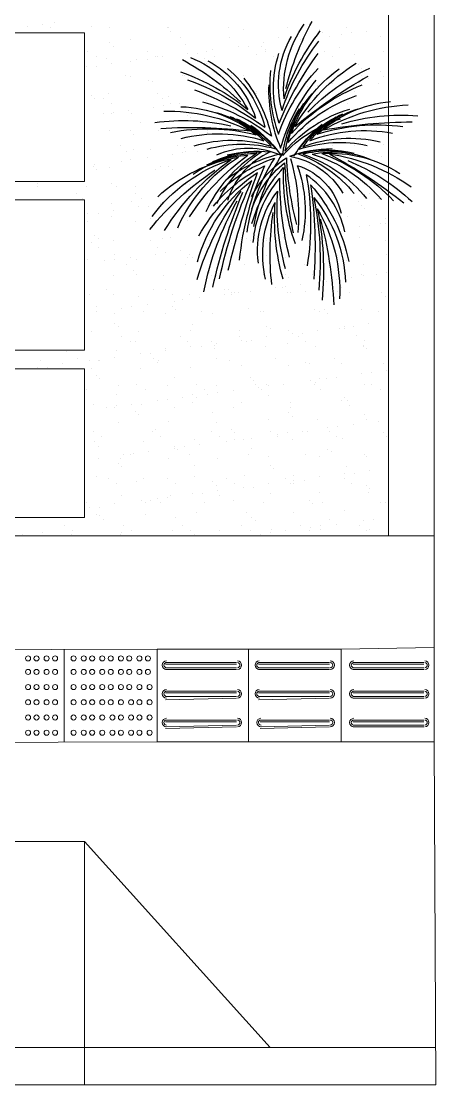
# Model space of a CAD drawing. Header units: millimetres. Extents: x 21 to 236, y 15 to 64.
# Drawn here: x 47.491 to 48.604, y 25.488 to 28.343 of the extents above; entities that cross this region are included whole.
import ezdxf

# ---------------------------------------------------------------- set-up
doc = ezdxf.new("R2010")
doc.units = ezdxf.units.MM
for name, color, linetype in [('AI-Paisagismo', 95, 'Continuous'), ('PDF_Calçada', 210, 'Continuous'), ('PDF_Cota', 90, 'Continuous'), ('PDF_Sinalização', 1, 'Continuous'), ('PDF_Terreno', 7, 'Continuous')]:
    doc.layers.add(name, color=color, linetype=linetype)
doc.layers.add('PDF_Grama', color=7, linetype='Continuous', true_color=0x397200)

# ---------------------------------------------------------------- blocks, each defined once
blk = doc.blocks.new('Z231')
for points in [[(0.0319, 0.3246, -0.114063), (0.0011, 0.0834, 0.104874), (-0.1484, 0.332, 0.104874)], [(0.0382, 0.2699, -0.114063), (-0.0068, 0.0309, 0.104874), (-0.1414, 0.2879, 0.104874)], [(0.1325, 0.2951, 0.114063), (0.0282, 0.0754, -0.104874), (0.2883, 0.204, -0.104874)], [(-0.0936, 0.1996, -0.115904), (-0.023, 0.0187, 0.147182), (-0.2691, 0.1784, 0.102986)], [(-0.241, 0.1592, -0.115904), (-0.0909, 0.0361, 0.147182), (-0.3837, 0.0548, 0.102986)], [(0.1859, 0.1509, 0.115904), (0.0285, 0.0373, -0.147182), (0.3219, 0.0379, -0.102986)], [(0.1065, 0.118, 0.086018), (-0.0082, 0.003, -0.216186), (0.236, 0.0036)], [(-0.2851, 0.0102, -0.115904), (-0.0911, 0.0072, 0.147182), (-0.3319, -0.1603, 0.102986)], [(0.2038, -0.0918, 0.115229), (-0.0139, 0.0109, -0.097107), (0.0964, -0.2654)], [(0.1951, 0.0051, 0.086018), (0.033, 0.0162, -0.216186), (0.1938, -0.1676)], [(0.272, -0.0331, 0.115904), (0.083, 0.011, -0.147182), (0.2761, -0.2099, -0.102986)], [(0.1032, -0.1526, 0.124287), (-0.0286, -0.0058, -0.056159), (-0.0671, -0.2584)], [(0.102, -0.1986, 0.13599), (-0.0219, -0.0245, -0.041532), (-0.0539, -0.2896, -0.104874)], [(0.2227, -0.1337, 0.114656), (0.0167, -0.0068, -0.101429), (0.1218, -0.2877, -0.102785)], [(0.2474, -0.1887, 0.112887), (0.0542, -0.0368, -0.082371), (0.1498, -0.3936, -0.083381)], [(-0.2501, -0.2866, -0.189702), (-0.1034, -0.0699, 0.088334), (-0.1068, -0.4143, 0.096761)], [(0.1023, -0.2549, 0.114063), (-0.0176, -0.0433, -0.104874), (-0.0618, -0.3299, -0.104874)]]:
    blk.add_lwpolyline(points, format="xyb")
for centre, radius, start, end in [((-1.053, 0.0028), 1.0569, 13.8585, 28.6495), ((-0.4463, 0.2538), 0.4282, 355.1143, 35.0801), ((-0.8166, -0.0437), 0.8387, 18.1345, 38.1349), ((-0.3645, 0.2714), 0.3656, 344.457, 29.861), ((-0.8108, -0.0831), 0.8387, 17.8126, 38.1349), ((-1.0651, -0.2981), 1.145, 21.7045, 36.8339), ((-0.401, 0.2584), 0.4213, 341.5839, 18.1013), ((0.4967, -0.0227), 0.4282, 112.2361, 152.202), ((0.8719, -0.5616), 1.0569, 118.6667, 133.4577), ((-0.6774, -0.3866), 0.7932, 44.2502, 65.2117), ((-0.664, -0.242), 0.7003, 30.4036, 57.9559), ((-0.5034, -0.0632), 0.48, 18.1336, 55.1017), ((0.4612, 0.0056), 0.4213, 129.215, 165.7324), ((0.4375, 0.0362), 0.3656, 117.4553, 162.8593), ((-1.277, -1.3631), 1.9126, 50.4825, 60.5915), ((0.6216, -0.5031), 0.8387, 109.1813, 129.5036), ((0.6478, -0.4731), 0.8387, 109.1813, 129.1817), ((-0.5774, -0.3996), 0.719, 42.5017, 68.6551), ((-0.3972, -0.0121), 0.3674, 9.9826, 44.6231), ((0.7196, -0.8214), 1.145, 110.4823, 125.6117), ((-0.4696, -0.2706), 0.48, 47.4609, 84.429), ((-0.4738, -0.3094), 0.5679, 39.4735, 71.4963), ((-0.522, -0.5051), 0.7003, 59.7309, 87.2832), ((-0.4021, -0.174), 0.3674, 39.3099, 73.9504), ((-0.4056, -0.0375), 0.3927, 5.9181, 33.4168), ((0.3262, -0.1916), 0.3674, 102.5228, 137.1634), ((0.3876, -0.2922), 0.48, 92.0443, 129.0124), ((0.4255, -0.5295), 0.7003, 89.1901, 116.7424), ((-0.4629, -0.6377), 0.7932, 73.5775, 94.539), ((-0.5074, -1.7827), 1.9126, 79.8098, 89.9188), ((-0.3707, -0.3145), 0.4768, 41.758, 73.2265), ((-0.3969, -0.2003), 0.3927, 35.2454, 62.7441), ((-0.4616, -0.2495), 0.4757, 31.5834, 51.2489), ((0.3194, -0.2175), 0.3927, 113.7292, 141.2279), ((0.3583, -0.6582), 0.7932, 81.9342, 102.8958), ((-0.3693, -0.6001), 0.719, 71.829, 97.9824), ((-0.3232, -0.4707), 0.5679, 68.8008, 100.8236), ((0.2292, -0.4829), 0.5679, 75.6497, 107.6725), ((0.2672, -0.6149), 0.719, 78.4909, 104.6443), ((0.3323, -1.8038), 1.9126, 86.5544, 96.6634), ((-0.2308, -0.4247), 0.4768, 71.0853, 102.5538), ((0.1398, -0.4313), 0.4768, 73.9195, 105.388), ((-0.0919, -0.6848), 0.7003, 98.1979, 125.7501), ((0.7143, -1.676), 1.9126, 118.2768, 128.3858), ((-0.1967, -0.4685), 0.48, 85.9278, 122.8959), ((0.0868, -0.6641), 0.719, 110.296, 136.4493), ((0.0424, -0.5341), 0.5679, 107.2678, 139.2906), ((-0.204, -0.3509), 0.3674, 77.7769, 112.4174), ((0.0861, -0.4406), 0.4768, 109.5522, 141.0207), ((-0.1836, -0.3682), 0.3927, 73.7124, 101.2111), ((0.0121, -0.2906), 0.2956, 100.3982, 149.1935), ((-0.2036, -0.447), 0.4757, 70.0504, 89.7159), ((0.0818, -0.3757), 0.3927, 64.7629, 92.2616), ((-0.1974, -0.3805), 0.4768, 24.9532, 56.4217), ((0.1058, -0.3638), 0.3674, 53.5566, 88.1971), ((-0.3856, -0.6941), 0.8599, 32.704, 54.2022), ((0.0369, -0.7518), 0.7932, 112.0445, 133.006), ((0.0038, -0.2686), 0.245, 107.4781, 167.3492), ((0.4113, -0.2069), 0.5109, 160.3283, 192.5968), ((0.6951, -0.2221), 0.7696, 163.9103, 184.944), ((0.0541, -0.591), 0.5959, 47.2739, 80.4226), ((-0.1634, -0.5067), 0.5946, 23.3932, 57.8318), ((-0.0063, -0.5852), 0.6028, 36.2593, 71.8999), ((-0.3733, -0.7839), 0.9501, 31.9465, 54.3066), ((-3.0742, -1.2065), 3.3563, 13.3501, 19.948), ((-0.3286, -0.664), 0.7285, 29.8492, 55.8091), ((-0.331, -0.931), 1.0483, 38.622, 56.8665), ((0.3521, -0.5243), 0.6294, 138.637, 168.4711), ((1.4618, -0.339), 1.5987, 171.7072, 184.5082), ((-1.1489, -0.0938), 1.145, 345.4121, 0.5415), ((-0.3235, -0.3575), 0.4213, 4.1447, 40.6621), ((-1.529, -0.8312), 1.7913, 11.8162, 24.3631), ((-0.2452, -0.5459), 0.5717, 14.7932, 52.5129), ((0.279, -0.4922), 0.531, 140.7541, 178.3521), ((1.0236, -0.3937), 1.18, 168.3885, 185.5148), ((-0.8321, -0.1965), 0.8387, 344.1111, 4.4334), ((-0.2848, -0.3557), 0.3656, 352.385, 37.789), ((-1.7647, -0.9368), 2.0622, 12.3671, 22.8407), ((-0.7405, -0.7819), 1.0963, 16.6968, 36.3639), ((0.3823, -0.5098), 0.6127, 149.4873, 182.8464), ((1.0168, -0.4325), 1.1857, 168.624, 185.4388), ((-0.8226, -0.2352), 0.8387, 344.1111, 4.1115), ((-0.3671, -0.3703), 0.4282, 347.1659, 27.1317), ((-0.8404, -0.7289), 1.1443, 10.8838, 29.2732), ((1.3411, -0.6378), 1.5506, 164.999, 177.2078), ((-1.0237, -0.3677), 1.0569, 353.5965, 8.3875)]:
    blk.add_arc(centre, radius, start, end)

msp = doc.modelspace()

# ---------------------------------------------------------------- linework, layer by layer
at = {"layer": 'PDF_Calçada', "lineweight": 0}
for points in [[(48.5993, 26.6624), (48.5993, 26.9615)], [(48.6039, 25.4885), (48.5993, 26.4085)], [(43.7089, 25.4885), (43.7089, 26.1411), (47.6611, 26.1411), (47.6611, 25.4885)], [(47.6611, 26.1411), (48.1597, 25.5882)]]:
    msp.add_lwpolyline(points, dxfattribs=at)
at = {"layer": 'PDF_Cota', "lineweight": 0}
for points in [[(43.7089, 27.9133), (47.6611, 27.9133), (47.6611, 28.3121), (43.7089, 28.3121)], [(43.7089, 27.4601), (47.6611, 27.4601), (47.6611, 27.8634), (43.7089, 27.8634)], [(43.7089, 27.0113), (47.6611, 27.0113), (47.6611, 27.4102), (43.7089, 27.4102)]]:
    msp.add_lwpolyline(points, close=True, dxfattribs=at)
for points in [[(38.7187, 26.9615), (48.477, 26.9615)], [(48.6039, 25.5882), (38.6009, 25.5882)], [(48.6039, 25.4885), (38.6009, 25.4885)]]:
    msp.add_lwpolyline(points, dxfattribs=at)
at = {"layer": 'PDF_Grama', "lineweight": 20}
for points in [[(47.507, 28.3303), (47.507, 28.3303)], [(47.5478, 28.3348), (47.5478, 28.3348)], [(47.5705, 28.3257), (47.5705, 28.3257)], [(47.5795, 28.3393), (47.5795, 28.3393)], [(47.6793, 28.3303), (47.6793, 28.3303)], [(47.7291, 28.3257), (47.7291, 28.3257)], [(47.8832, 28.3257), (47.8832, 28.3257)], [(47.8877, 28.3257), (47.8877, 28.3257)], [(48.0464, 28.3257), (48.0464, 28.3257)], [(48.0872, 28.3212), (48.0872, 28.3212)], [(48.205, 28.3257), (48.205, 28.3257)], [(48.2911, 28.3212), (48.2911, 28.3212)], [(48.3637, 28.3257), (48.3637, 28.3257)], [(47.7835, 28.294), (47.7835, 28.294)], [(47.8923, 28.3167), (47.8923, 28.3167)], [(47.9195, 28.2985), (47.9195, 28.2985)], [(48.0509, 28.2985), (48.0509, 28.2985)], [(48.1824, 28.2985), (48.1824, 28.2985)], [(48.2141, 28.294), (48.2141, 28.294)], [(48.2413, 28.294), (48.2413, 28.294)], [(48.2821, 28.2985), (48.2821, 28.2985)], [(48.3002, 28.3121), (48.3002, 28.3121)], [(48.3183, 28.3031), (48.3183, 28.3031)], [(48.3501, 28.3076), (48.3501, 28.3076)], [(48.3772, 28.3121), (48.3772, 28.3121)], [(48.418, 28.3167), (48.418, 28.3167)], [(48.4543, 28.3031), (48.4543, 28.3031)], [(47.6702, 28.2623), (47.6702, 28.2623)], [(47.7291, 28.285), (47.7291, 28.285)], [(47.7382, 28.2759), (47.7382, 28.2759)], [(47.8288, 28.2623), (47.8288, 28.2623)], [(47.9331, 28.2804), (47.9331, 28.2804)], [(47.9875, 28.2623), (47.9875, 28.2623)], [(48.0056, 28.2668), (48.0056, 28.2668)], [(48.0736, 28.2759), (48.0736, 28.2759)], [(48.1008, 28.2759), (48.1008, 28.2759)], [(48.137, 28.2759), (48.137, 28.2759)], [(48.1416, 28.285), (48.1416, 28.285)], [(48.1461, 28.2668), (48.1461, 28.2668)], [(48.1461, 28.2623), (48.1461, 28.2623)], [(48.3047, 28.2623), (48.3047, 28.2623)], [(48.3455, 28.2714), (48.3455, 28.2714)], [(48.4634, 28.2623), (48.4634, 28.2623)], [(47.6929, 28.2487), (47.6929, 28.2487)], [(47.72, 28.2442), (47.72, 28.2442)], [(47.7835, 28.2351), (47.7835, 28.2351)], [(47.8016, 28.2396), (47.8016, 28.2396)], [(47.8288, 28.2396), (47.8288, 28.2396)], [(47.8515, 28.2487), (47.8515, 28.2487)], [(47.856, 28.2487), (47.856, 28.2487)], [(47.8696, 28.2487), (47.8696, 28.2487)], [(47.9376, 28.2578), (47.9376, 28.2578)], [(47.9648, 28.2578), (47.9648, 28.2578)], [(47.9829, 28.2442), (47.9829, 28.2442)], [(48.0101, 28.2487), (48.0101, 28.2487)], [(48.1234, 28.2532), (48.1234, 28.2532)], [(48.1688, 28.2487), (48.1688, 28.2487)], [(48.2549, 28.2532), (48.2549, 28.2532)], [(48.3274, 28.2487), (48.3274, 28.2487)], [(48.3863, 28.2532), (48.3863, 28.2532)], [(47.6657, 28.2215), (47.6657, 28.2215)], [(47.6929, 28.2215), (47.6929, 28.2215)], [(47.7336, 28.2306), (47.7336, 28.2306)], [(47.9875, 28.2306), (47.9875, 28.2306)], [(47.9965, 28.2215), (47.9965, 28.2215)], [(48.1914, 28.226), (48.1914, 28.226)], [(48.3954, 28.226), (48.3954, 28.226)], [(48.4044, 28.217), (48.4044, 28.217)], [(48.4543, 28.2079), (48.4543, 28.2079)], [(47.7699, 28.1988), (47.7699, 28.1988)], [(47.7835, 28.1943), (47.7835, 28.1943)], [(47.8334, 28.1852), (47.8334, 28.1852)], [(47.8424, 28.1807), (47.8424, 28.1807)], [(47.924, 28.1988), (47.924, 28.1988)], [(47.9285, 28.1988), (47.9285, 28.1988)], [(48.0373, 28.1807), (48.0373, 28.1807)], [(48.0554, 28.1988), (48.0554, 28.1988)], [(48.0872, 28.1988), (48.0872, 28.1988)], [(48.1869, 28.1988), (48.1869, 28.1988)], [(48.2413, 28.1807), (48.2413, 28.1807)], [(48.2458, 28.1988), (48.2458, 28.1988)], [(48.3229, 28.2034), (48.3229, 28.2034)], [(48.3274, 28.1762), (48.3274, 28.1762)], [(48.3954, 28.1852), (48.3954, 28.1852)], [(48.4044, 28.1988), (48.4044, 28.1988)], [(48.4226, 28.1898), (48.4226, 28.1898)], [(48.4498, 28.1762), (48.4498, 28.1762)], [(48.4634, 28.1943), (48.4634, 28.1943)], [(47.7246, 28.149), (47.7246, 28.149)], [(47.856, 28.149), (47.856, 28.149)], [(47.9875, 28.149), (47.9875, 28.149)], [(48.1234, 28.1535), (48.1234, 28.1535)], [(48.1234, 28.149), (48.1234, 28.149)], [(48.1506, 28.1535), (48.1506, 28.1535)], [(48.1914, 28.158), (48.1914, 28.158)], [(48.2503, 28.1716), (48.2503, 28.1716)], [(48.2594, 28.1671), (48.2594, 28.1671)], [(48.2594, 28.1535), (48.2594, 28.1535)], [(48.2866, 28.1716), (48.2866, 28.1716)], [(48.3863, 28.1535), (48.3863, 28.1535)], [(47.6793, 28.1444), (47.6793, 28.1444)], [(47.6883, 28.1354), (47.6883, 28.1354)], [(47.711, 28.1354), (47.711, 28.1354)], [(47.7336, 28.1218), (47.7336, 28.1218)], [(47.8696, 28.1354), (47.8696, 28.1354)], [(47.8877, 28.1399), (47.8877, 28.1399)], [(47.8923, 28.1218), (47.8923, 28.1218)], [(47.9149, 28.1218), (47.9149, 28.1218)], [(47.9875, 28.1308), (47.9875, 28.1308)], [(48.0101, 28.1354), (48.0101, 28.1354)], [(48.0283, 28.1354), (48.0283, 28.1354)], [(48.0509, 28.1218), (48.0509, 28.1218)], [(48.0554, 28.1399), (48.0554, 28.1399)], [(48.0917, 28.1354), (48.0917, 28.1354)], [(48.1008, 28.1263), (48.1008, 28.1263)], [(48.1869, 28.1354), (48.1869, 28.1354)], [(48.2095, 28.1218), (48.2095, 28.1218)], [(48.2957, 28.1308), (48.2957, 28.1308)], [(48.3455, 28.1354), (48.3455, 28.1354)], [(48.3682, 28.1218), (48.3682, 28.1218)], [(47.711, 28.0946), (47.711, 28.0946)], [(47.7336, 28.0946), (47.7336, 28.0946)], [(47.7382, 28.0991), (47.7382, 28.0991)], [(47.779, 28.1037), (47.779, 28.1037)], [(47.788, 28.0946), (47.788, 28.0946)], [(47.847, 28.1127), (47.847, 28.1127)], [(47.8742, 28.1173), (47.8742, 28.1173)], [(47.924, 28.0991), (47.924, 28.0991)], [(48.06, 28.1037), (48.06, 28.1037)], [(48.1869, 28.1037), (48.1869, 28.1037)], [(48.3274, 28.1082), (48.3274, 28.1082)], [(48.4588, 28.1082), (48.4588, 28.1082)], [(47.8107, 28.0719), (47.8107, 28.0719)], [(47.9376, 28.0901), (47.9376, 28.0901)], [(47.9467, 28.0855), (47.9467, 28.0855)], [(47.9693, 28.0719), (47.9693, 28.0719)], [(48.128, 28.0719), (48.128, 28.0719)], [(48.1416, 28.0855), (48.1416, 28.0855)], [(48.2866, 28.0719), (48.2866, 28.0719)], [(48.3455, 28.0855), (48.3455, 28.0855)], [(48.3546, 28.0765), (48.3546, 28.0765)], [(48.4452, 28.0719), (48.4452, 28.0719)], [(48.4679, 28.0629), (48.4679, 28.0629)], [(47.7291, 28.0493), (47.7291, 28.0493)], [(47.7835, 28.0493), (47.7835, 28.0493)], [(47.7926, 28.0402), (47.7926, 28.0402)], [(47.8606, 28.0493), (47.8606, 28.0493)], [(47.992, 28.0493), (47.992, 28.0493)], [(47.992, 28.0447), (47.992, 28.0447)], [(48.128, 28.0538), (48.128, 28.0538)], [(48.196, 28.0402), (48.196, 28.0402)], [(48.2594, 28.0583), (48.2594, 28.0583)], [(48.3047, 28.0402), (48.3047, 28.0402)], [(48.3319, 28.0447), (48.3319, 28.0447)], [(48.3727, 28.0493), (48.3727, 28.0493)], [(48.3908, 28.0583), (48.3908, 28.0583)], [(48.3999, 28.0357), (48.3999, 28.0357)], [(48.4452, 28.0583), (48.4452, 28.0583)], [(47.7563, 28.0085), (47.7563, 28.0085)], [(47.9104, 28.0085), (47.9104, 28.0085)], [(48.06, 28.0085), (48.06, 28.0085)], [(48.069, 28.0085), (48.069, 28.0085)], [(48.1008, 28.013), (48.1008, 28.013)], [(48.1688, 28.0221), (48.1688, 28.0221)], [(48.196, 28.0266), (48.196, 28.0266)], [(48.205, 28.0311), (48.205, 28.0311)], [(48.2277, 28.0085), (48.2277, 28.0085)], [(48.2367, 28.0311), (48.2367, 28.0311)], [(48.3274, 28.0085), (48.3274, 28.0085)], [(48.3863, 28.0085), (48.3863, 28.0085)], [(48.4634, 28.013), (48.4634, 28.013)], [(47.6611, 27.9994), (47.6611, 27.9994)], [(47.7744, 27.9949), (47.7744, 27.9949)], [(47.7926, 27.9994), (47.7926, 27.9994)], [(47.8288, 27.9767), (47.8288, 27.9767)], [(47.8379, 27.9994), (47.8379, 27.9994)], [(47.8968, 27.9858), (47.8968, 27.9858)], [(47.924, 27.9903), (47.924, 27.9903)], [(47.9285, 28.0039), (47.9285, 28.0039)], [(47.9331, 27.9949), (47.9331, 27.9949)], [(47.9648, 27.9949), (47.9648, 27.9949)], [(48.0328, 28.0039), (48.0328, 28.0039)], [(48.0418, 27.9949), (48.0418, 27.9949)], [(48.0509, 27.9858), (48.0509, 27.9858)], [(48.06, 28.0039), (48.06, 28.0039)], [(48.0917, 27.9949), (48.0917, 27.9949)], [(48.1914, 28.0039), (48.1914, 28.0039)], [(48.2458, 27.9903), (48.2458, 27.9903)], [(48.2503, 27.9949), (48.2503, 27.9949)], [(48.409, 27.9949), (48.409, 27.9949)], [(48.4498, 27.9903), (48.4498, 27.9903)], [(48.4588, 27.9813), (48.4588, 27.9813)], [(47.6838, 27.9541), (47.6838, 27.9541)], [(47.6883, 27.9586), (47.6883, 27.9586)], [(47.7291, 27.9496), (47.7291, 27.9496)], [(47.7608, 27.9677), (47.7608, 27.9677)], [(47.7835, 27.9722), (47.7835, 27.9722)], [(47.8651, 27.9541), (47.8651, 27.9541)], [(47.8877, 27.9541), (47.8877, 27.9541)], [(47.992, 27.9541), (47.992, 27.9541)], [(48.0962, 27.9496), (48.0962, 27.9496)], [(48.1325, 27.9586), (48.1325, 27.9586)], [(48.2639, 27.9586), (48.2639, 27.9586)], [(48.3954, 27.9586), (48.3954, 27.9586)], [(47.6929, 27.945), (47.6929, 27.945)], [(47.8515, 27.945), (47.8515, 27.945)], [(47.8968, 27.945), (47.8968, 27.945)], [(48.0101, 27.945), (48.0101, 27.945)], [(48.1688, 27.945), (48.1688, 27.945)], [(48.3002, 27.945), (48.3002, 27.945)], [(48.3093, 27.936), (48.3093, 27.936)], [(48.3274, 27.945), (48.3274, 27.945)], [(48.4226, 27.9224), (48.4226, 27.9224)], [(47.5342, 27.9088), (47.5342, 27.9088)], [(47.5342, 27.8997), (47.5342, 27.8997)], [(47.6657, 27.8997), (47.6657, 27.8997)], [(47.7336, 27.9088), (47.7336, 27.9088)], [(47.7472, 27.8997), (47.7472, 27.8997)], [(47.7971, 27.8997), (47.7971, 27.8997)], [(47.9331, 27.9042), (47.9331, 27.9042)], [(47.9421, 27.9042), (47.9421, 27.9042)], [(48.0645, 27.9088), (48.0645, 27.9088)], [(48.1461, 27.8997), (48.1461, 27.8997)], [(48.1461, 27.8906), (48.1461, 27.8906)], [(48.1552, 27.8906), (48.1552, 27.8906)], [(48.196, 27.9088), (48.196, 27.9088)], [(48.2141, 27.8997), (48.2141, 27.8997)], [(48.2413, 27.8997), (48.2413, 27.8997)], [(48.2821, 27.9088), (48.2821, 27.9088)], [(48.3319, 27.9133), (48.3319, 27.9133)], [(48.3501, 27.8952), (48.3501, 27.8952)], [(48.3546, 27.9178), (48.3546, 27.9178)], [(48.3818, 27.9178), (48.3818, 27.9178)], [(48.4634, 27.9133), (48.4634, 27.9133)], [(47.498, 27.8634), (47.498, 27.8634)], [(47.5841, 27.8634), (47.5841, 27.8634)], [(47.6385, 27.8816), (47.6385, 27.8816)], [(47.6566, 27.868), (47.6566, 27.868)], [(47.7971, 27.8816), (47.7971, 27.8816)], [(47.8152, 27.868), (47.8152, 27.868)], [(47.9421, 27.8634), (47.9421, 27.8634)], [(47.9512, 27.8816), (47.9512, 27.8816)], [(47.9693, 27.8634), (47.9693, 27.8634)], [(47.9739, 27.868), (47.9739, 27.868)], [(48.0101, 27.8725), (48.0101, 27.8725)], [(48.0781, 27.8816), (48.0781, 27.8816)], [(48.1053, 27.8816), (48.1053, 27.8816)], [(48.1098, 27.8816), (48.1098, 27.8816)], [(48.1325, 27.868), (48.1325, 27.868)], [(48.2685, 27.8816), (48.2685, 27.8816)], [(48.2685, 27.8634), (48.2685, 27.8634)], [(48.2911, 27.868), (48.2911, 27.868)], [(48.4271, 27.8816), (48.4271, 27.8816)], [(48.4498, 27.868), (48.4498, 27.868)], [(47.7336, 27.8544), (47.7336, 27.8544)], [(47.7382, 27.8362), (47.7382, 27.8362)], [(47.788, 27.8589), (47.788, 27.8589)], [(47.8062, 27.8453), (47.8062, 27.8453)], [(47.8334, 27.8453), (47.8334, 27.8453)], [(47.8651, 27.8544), (47.8651, 27.8544)], [(47.8742, 27.8544), (47.8742, 27.8544)], [(47.992, 27.8544), (47.992, 27.8544)], [(47.9965, 27.8544), (47.9965, 27.8544)], [(48.0011, 27.8498), (48.0011, 27.8498)], [(48.1325, 27.8589), (48.1325, 27.8589)], [(48.2005, 27.8498), (48.2005, 27.8498)], [(48.3954, 27.8589), (48.3954, 27.8589)], [(48.4044, 27.8498), (48.4044, 27.8498)], [(48.4135, 27.8408), (48.4135, 27.8408)], [(47.6702, 27.8272), (47.6702, 27.8272)], [(47.6974, 27.8272), (47.6974, 27.8272)], [(47.7336, 27.8181), (47.7336, 27.8181)], [(47.8379, 27.8136), (47.8379, 27.8136)], [(47.8923, 27.8181), (47.8923, 27.8181)], [(47.9376, 27.809), (47.9376, 27.809)], [(48.0464, 27.809), (48.0464, 27.809)], [(48.0509, 27.8181), (48.0509, 27.8181)], [(48.069, 27.809), (48.069, 27.809)], [(48.2005, 27.809), (48.2005, 27.809)], [(48.2095, 27.8181), (48.2095, 27.8181)], [(48.3365, 27.8136), (48.3365, 27.8136)], [(48.3682, 27.8181), (48.3682, 27.8181)], [(48.4679, 27.8136), (48.4679, 27.8136)], [(47.6702, 27.8045), (47.6702, 27.8045)], [(47.7971, 27.8045), (47.7971, 27.8045)], [(47.8515, 27.8045), (47.8515, 27.8045)], [(48.2503, 27.8045), (48.2503, 27.8045)], [(48.2594, 27.7955), (48.2594, 27.7955)], [(48.2911, 27.7773), (48.2911, 27.7773)], [(48.3319, 27.7819), (48.3319, 27.7819)], [(48.3999, 27.7909), (48.3999, 27.7909)], [(48.4271, 27.7955), (48.4271, 27.7955)], [(48.4543, 27.8), (48.4543, 27.8)], [(48.4679, 27.8), (48.4679, 27.8)], [(47.6793, 27.7501), (47.6793, 27.7501)], [(47.6883, 27.7683), (47.6883, 27.7683)], [(47.6974, 27.7592), (47.6974, 27.7592)], [(47.7382, 27.7547), (47.7382, 27.7547)], [(47.8379, 27.7547), (47.8379, 27.7547)], [(47.8696, 27.7592), (47.8696, 27.7592)], [(47.8923, 27.7637), (47.8923, 27.7637)], [(47.9965, 27.7547), (47.9965, 27.7547)], [(48.0011, 27.7547), (48.0011, 27.7547)], [(48.0962, 27.7592), (48.0962, 27.7592)], [(48.1053, 27.7547), (48.1053, 27.7547)], [(48.128, 27.7547), (48.128, 27.7547)], [(48.137, 27.7637), (48.137, 27.7637)], [(48.1506, 27.7592), (48.1506, 27.7592)], [(48.1506, 27.7547), (48.1506, 27.7547)], [(48.196, 27.7637), (48.196, 27.7637)], [(48.2639, 27.7728), (48.2639, 27.7728)], [(48.2685, 27.7637), (48.2685, 27.7637)], [(48.3047, 27.7547), (48.3047, 27.7547)], [(48.3093, 27.7547), (48.3093, 27.7547)], [(48.3999, 27.7637), (48.3999, 27.7637)], [(48.4679, 27.7547), (48.4679, 27.7547)], [(47.6974, 27.7365), (47.6974, 27.7365)], [(47.856, 27.7365), (47.856, 27.7365)], [(47.8787, 27.7229), (47.8787, 27.7229)], [(47.9195, 27.7275), (47.9195, 27.7275)], [(47.9875, 27.7365), (47.9875, 27.7365)], [(48.0147, 27.7411), (48.0147, 27.7411)], [(48.0147, 27.7411), (48.0147, 27.7411)], [(48.0554, 27.7456), (48.0554, 27.7456)], [(48.1733, 27.7411), (48.1733, 27.7411)], [(48.3319, 27.7411), (48.3319, 27.7411)], [(47.6702, 27.7048), (47.6702, 27.7048)], [(47.7155, 27.7003), (47.7155, 27.7003)], [(47.7427, 27.7184), (47.7427, 27.7184)], [(47.7427, 27.7048), (47.7427, 27.7048)], [(47.7744, 27.6912), (47.7744, 27.6912)], [(47.7835, 27.7093), (47.7835, 27.7093)], [(47.8016, 27.7048), (47.8016, 27.7048)], [(47.8515, 27.7184), (47.8515, 27.7184)], [(47.9331, 27.6912), (47.9331, 27.6912)], [(47.9376, 27.7093), (47.9376, 27.7093)], [(47.9421, 27.7184), (47.9421, 27.7184)], [(47.9512, 27.7093), (47.9512, 27.7093)], [(48.0736, 27.7093), (48.0736, 27.7093)], [(48.0917, 27.6912), (48.0917, 27.6912)], [(48.1506, 27.7139), (48.1506, 27.7139)], [(48.2005, 27.7093), (48.2005, 27.7093)], [(48.2503, 27.6912), (48.2503, 27.6912)], [(48.341, 27.7139), (48.341, 27.7139)], [(48.3546, 27.7093), (48.3546, 27.7093)], [(48.3637, 27.7003), (48.3637, 27.7003)], [(48.409, 27.6912), (48.409, 27.6912)], [(48.4724, 27.7184), (48.4724, 27.7184)], [(47.7926, 27.6731), (47.7926, 27.6731)], [(47.8016, 27.664), (47.8016, 27.664)], [(47.9965, 27.6685), (47.9965, 27.6685)], [(48.1416, 27.664), (48.1416, 27.664)], [(48.2005, 27.664), (48.2005, 27.664)], [(48.273, 27.664), (48.273, 27.664)], [(48.4044, 27.664), (48.4044, 27.664)], [(48.4452, 27.664), (48.4452, 27.664)], [(48.4724, 27.6685), (48.4724, 27.6685)], [(47.7382, 27.6595), (47.7382, 27.6595)], [(47.8742, 27.6595), (47.8742, 27.6595)], [(48.0011, 27.6595), (48.0011, 27.6595)], [(48.2095, 27.6549), (48.2095, 27.6549)], [(48.2413, 27.6368), (48.2413, 27.6368)], [(48.3093, 27.6459), (48.3093, 27.6459)], [(48.3365, 27.6504), (48.3365, 27.6504)], [(48.3772, 27.6549), (48.3772, 27.6549)], [(48.409, 27.6595), (48.409, 27.6595)], [(47.6747, 27.6096), (47.6747, 27.6096)], [(47.72, 27.6232), (47.72, 27.6232)], [(47.7382, 27.6096), (47.7382, 27.6096)], [(47.8062, 27.6051), (47.8062, 27.6051)], [(47.847, 27.6232), (47.847, 27.6232)], [(47.8787, 27.6232), (47.8787, 27.6232)], [(47.8968, 27.6096), (47.8968, 27.6096)], [(47.9421, 27.6096), (47.9421, 27.6096)], [(48.0373, 27.6232), (48.0373, 27.6232)], [(48.0373, 27.6096), (48.0373, 27.6096)], [(48.0464, 27.6232), (48.0464, 27.6232)], [(48.0554, 27.6142), (48.0554, 27.6142)], [(48.0554, 27.6096), (48.0554, 27.6096)], [(48.0645, 27.6142), (48.0645, 27.6142)], [(48.0736, 27.6142), (48.0736, 27.6142)], [(48.1053, 27.6187), (48.1053, 27.6187)], [(48.1733, 27.6278), (48.1733, 27.6278)], [(48.1914, 27.6278), (48.1914, 27.6278)], [(48.2005, 27.6323), (48.2005, 27.6323)], [(48.205, 27.6142), (48.205, 27.6142)], [(48.2141, 27.6142), (48.2141, 27.6142)], [(48.2549, 27.6187), (48.2549, 27.6187)], [(48.341, 27.6187), (48.341, 27.6187)], [(48.3501, 27.6278), (48.3501, 27.6278)], [(48.3727, 27.6142), (48.3727, 27.6142)], [(48.4588, 27.6142), (48.4588, 27.6142)], [(48.4679, 27.6051), (48.4679, 27.6051)], [(48.477, 27.6187), (48.477, 27.6187)], [(47.6929, 27.5779), (47.6929, 27.5779)], [(47.788, 27.5779), (47.788, 27.5779)], [(47.8288, 27.5824), (47.8288, 27.5824)], [(47.8968, 27.5779), (47.8968, 27.5779)], [(47.9013, 27.5915), (47.9013, 27.5915)], [(47.924, 27.596), (47.924, 27.596)], [(47.9693, 27.6006), (47.9693, 27.6006)], [(47.6611, 27.5598), (47.6611, 27.5598)], [(47.6929, 27.5643), (47.6929, 27.5643)], [(47.7427, 27.5598), (47.7427, 27.5598)], [(47.7608, 27.5734), (47.7608, 27.5734)], [(47.8198, 27.5643), (47.8198, 27.5643)], [(47.8787, 27.5598), (47.8787, 27.5598)], [(47.9059, 27.5688), (47.9059, 27.5688)], [(47.9739, 27.5643), (47.9739, 27.5643)], [(48.0056, 27.5598), (48.0056, 27.5598)], [(48.1008, 27.5734), (48.1008, 27.5734)], [(48.1325, 27.5643), (48.1325, 27.5643)], [(48.1416, 27.5643), (48.1416, 27.5643)], [(48.2775, 27.5688), (48.2775, 27.5688)], [(48.2911, 27.5643), (48.2911, 27.5643)], [(48.3047, 27.5688), (48.3047, 27.5688)], [(48.3138, 27.5598), (48.3138, 27.5598)], [(48.4044, 27.5688), (48.4044, 27.5688)], [(48.4498, 27.5643), (48.4498, 27.5643)], [(47.7427, 27.5326), (47.7427, 27.5326)], [(47.7518, 27.5235), (47.7518, 27.5235)], [(47.9512, 27.528), (47.9512, 27.528)], [(48.1506, 27.5235), (48.1506, 27.5235)], [(48.3591, 27.5235), (48.3591, 27.5235)], [(48.3818, 27.5235), (48.3818, 27.5235)], [(48.4226, 27.5326), (48.4226, 27.5326)], [(48.477, 27.5235), (48.477, 27.5235)], [(47.6793, 27.5099), (47.6793, 27.5099)], [(47.7608, 27.4963), (47.7608, 27.4963)], [(47.8062, 27.5099), (47.8062, 27.5099)], [(47.9195, 27.4963), (47.9195, 27.4963)], [(47.9467, 27.5144), (47.9467, 27.5144)], [(48.0781, 27.5144), (48.0781, 27.5144)], [(48.0781, 27.4963), (48.0781, 27.4963)], [(48.1506, 27.4963), (48.1506, 27.4963)], [(48.1597, 27.519), (48.1597, 27.519)], [(48.2095, 27.5144), (48.2095, 27.5144)], [(48.2186, 27.5054), (48.2186, 27.5054)], [(48.2367, 27.4963), (48.2367, 27.4963)], [(48.2458, 27.5054), (48.2458, 27.5054)], [(48.2866, 27.5144), (48.2866, 27.5144)], [(48.3455, 27.519), (48.3455, 27.519)], [(48.3591, 27.519), (48.3591, 27.519)], [(48.3908, 27.5008), (48.3908, 27.5008)], [(47.7835, 27.4827), (47.7835, 27.4827)], [(47.7971, 27.4827), (47.7971, 27.4827)], [(47.8787, 27.4646), (47.8787, 27.4646)], [(47.9376, 27.4827), (47.9376, 27.4827)], [(47.9467, 27.4691), (47.9467, 27.4691)], [(47.9739, 27.4691), (47.9739, 27.4691)], [(48.0011, 27.4827), (48.0011, 27.4827)], [(48.0101, 27.4737), (48.0101, 27.4737)], [(48.0101, 27.4646), (48.0101, 27.4646)], [(48.0147, 27.4782), (48.0147, 27.4782)], [(48.0826, 27.4872), (48.0826, 27.4872)], [(48.0962, 27.4827), (48.0962, 27.4827)], [(48.1098, 27.4872), (48.1098, 27.4872)], [(48.1461, 27.4691), (48.1461, 27.4691)], [(48.205, 27.4782), (48.205, 27.4782)], [(48.2549, 27.4827), (48.2549, 27.4827)], [(48.2821, 27.4691), (48.2821, 27.4691)], [(48.409, 27.4737), (48.409, 27.4737)], [(48.409, 27.4691), (48.409, 27.4691)], [(48.4135, 27.4872), (48.4135, 27.4872)], [(48.418, 27.4646), (48.418, 27.4646)], [(47.6113, 27.4555), (47.6113, 27.4555)], [(47.643, 27.4374), (47.643, 27.4374)], [(47.7427, 27.4419), (47.7427, 27.4419)], [(47.7472, 27.4601), (47.7472, 27.4601)], [(47.8107, 27.451), (47.8107, 27.451)], [(47.8379, 27.451), (47.8379, 27.451)], [(47.847, 27.4374), (47.847, 27.4374)], [(47.8787, 27.4601), (47.8787, 27.4601)], [(48.0147, 27.4374), (48.0147, 27.4374)], [(48.1733, 27.4374), (48.1733, 27.4374)], [(48.3319, 27.4374), (48.3319, 27.4374)], [(47.5342, 27.4147), (47.5342, 27.4147)], [(47.5433, 27.4329), (47.5433, 27.4329)], [(47.5614, 27.4147), (47.5614, 27.4147)], [(47.6022, 27.4238), (47.6022, 27.4238)], [(47.6747, 27.4329), (47.6747, 27.4329)], [(47.6793, 27.4102), (47.6793, 27.4102)], [(47.6974, 27.4329), (47.6974, 27.4329)], [(47.7019, 27.4329), (47.7019, 27.4329)], [(47.8107, 27.4102), (47.8107, 27.4102)], [(47.856, 27.4283), (47.856, 27.4283)], [(47.8606, 27.4329), (47.8606, 27.4329)], [(47.9467, 27.4147), (47.9467, 27.4147)], [(48.0509, 27.4329), (48.0509, 27.4329)], [(48.0826, 27.4193), (48.0826, 27.4193)], [(48.2095, 27.4193), (48.2095, 27.4193)], [(48.2549, 27.4283), (48.2549, 27.4283)], [(48.2639, 27.4238), (48.2639, 27.4238)], [(48.3501, 27.4238), (48.3501, 27.4238)], [(48.4634, 27.4238), (48.4634, 27.4238)], [(48.4724, 27.4057), (48.4724, 27.4057)], [(47.6929, 27.3921), (47.6929, 27.3921)], [(47.7019, 27.383), (47.7019, 27.383)], [(47.9013, 27.3875), (47.9013, 27.3875)], [(48.1053, 27.3875), (48.1053, 27.3875)], [(48.1144, 27.3785), (48.1144, 27.3785)], [(48.2685, 27.3785), (48.2685, 27.3785)], [(48.2911, 27.383), (48.2911, 27.383)], [(48.3093, 27.383), (48.3093, 27.383)], [(48.3365, 27.3875), (48.3365, 27.3875)], [(48.4044, 27.3966), (48.4044, 27.3966)], [(48.4316, 27.4011), (48.4316, 27.4011)], [(47.6657, 27.3558), (47.6657, 27.3558)], [(47.7518, 27.3649), (47.7518, 27.3649)], [(47.8016, 27.3694), (47.8016, 27.3694)], [(47.8243, 27.3558), (47.8243, 27.3558)], [(47.8832, 27.3649), (47.8832, 27.3649)], [(47.9603, 27.3694), (47.9603, 27.3694)], [(47.9829, 27.3558), (47.9829, 27.3558)], [(48.0147, 27.3649), (48.0147, 27.3649)], [(48.06, 27.3513), (48.06, 27.3513)], [(48.1189, 27.3694), (48.1189, 27.3694)], [(48.128, 27.3603), (48.128, 27.3603)], [(48.137, 27.3558), (48.137, 27.3558)], [(48.1506, 27.3694), (48.1506, 27.3694)], [(48.1552, 27.3649), (48.1552, 27.3649)], [(48.196, 27.3694), (48.196, 27.3694)], [(48.2775, 27.3694), (48.2775, 27.3694)], [(48.2821, 27.3739), (48.2821, 27.3739)], [(48.2957, 27.3558), (48.2957, 27.3558)], [(48.4135, 27.3694), (48.4135, 27.3694)], [(48.4316, 27.3694), (48.4316, 27.3694)], [(48.4543, 27.3558), (48.4543, 27.3558)], [(47.7472, 27.3422), (47.7472, 27.3422)], [(47.856, 27.3241), (47.856, 27.3241)], [(47.8832, 27.3286), (47.8832, 27.3286)], [(47.924, 27.3331), (47.924, 27.3331)], [(47.9512, 27.3422), (47.9512, 27.3422)], [(47.9512, 27.3195), (47.9512, 27.3195)], [(47.9603, 27.3331), (47.9603, 27.3331)], [(47.992, 27.3422), (47.992, 27.3422)], [(48.0192, 27.3467), (48.0192, 27.3467)], [(48.0826, 27.3195), (48.0826, 27.3195)], [(48.1552, 27.3377), (48.1552, 27.3377)], [(48.2141, 27.3195), (48.2141, 27.3195)], [(48.3501, 27.3241), (48.3501, 27.3241)], [(48.3591, 27.3331), (48.3591, 27.3331)], [(48.3682, 27.3241), (48.3682, 27.3241)], [(47.6838, 27.315), (47.6838, 27.315)], [(47.72, 27.306), (47.72, 27.306)], [(47.7427, 27.306), (47.7427, 27.306)], [(47.7472, 27.3105), (47.7472, 27.3105)], [(47.788, 27.315), (47.788, 27.315)], [(47.7971, 27.2969), (47.7971, 27.2969)], [(47.8152, 27.315), (47.8152, 27.315)], [(47.9013, 27.306), (47.9013, 27.306)], [(48.0056, 27.2924), (48.0056, 27.2924)], [(48.06, 27.306), (48.06, 27.306)], [(48.2095, 27.2924), (48.2095, 27.2924)], [(48.2141, 27.306), (48.2141, 27.306)], [(48.3727, 27.3105), (48.3727, 27.3105)], [(47.7518, 27.2652), (47.7518, 27.2652)], [(47.8062, 27.2878), (47.8062, 27.2878)], [(47.8877, 27.2697), (47.8877, 27.2697)], [(48.0147, 27.2652), (48.0147, 27.2652)], [(48.1552, 27.2742), (48.1552, 27.2742)], [(48.2186, 27.2833), (48.2186, 27.2833)], [(48.2866, 27.2742), (48.2866, 27.2742)], [(48.4135, 27.2878), (48.4135, 27.2878)], [(48.418, 27.2742), (48.418, 27.2742)], [(48.4498, 27.2697), (48.4498, 27.2697)], [(48.477, 27.2742), (48.477, 27.2742)], [(47.6838, 27.2425), (47.6838, 27.2425)], [(47.8424, 27.2425), (47.8424, 27.2425)], [(47.8515, 27.247), (47.8515, 27.247)], [(48.0011, 27.2425), (48.0011, 27.2425)], [(48.0554, 27.247), (48.0554, 27.247)], [(48.0645, 27.238), (48.0645, 27.238)], [(48.1597, 27.2425), (48.1597, 27.2425)], [(48.205, 27.238), (48.205, 27.238)], [(48.2458, 27.2425), (48.2458, 27.2425)], [(48.2594, 27.2425), (48.2594, 27.2425)], [(48.3138, 27.2516), (48.3138, 27.2516)], [(48.3183, 27.2425), (48.3183, 27.2425)], [(48.341, 27.2561), (48.341, 27.2561)], [(48.3818, 27.2606), (48.3818, 27.2606)], [(48.4634, 27.238), (48.4634, 27.238)], [(48.477, 27.2425), (48.477, 27.2425)], [(47.6883, 27.2153), (47.6883, 27.2153)], [(47.7065, 27.2289), (47.7065, 27.2289)], [(47.8198, 27.2153), (47.8198, 27.2153)], [(47.8651, 27.2289), (47.8651, 27.2289)], [(47.9557, 27.2198), (47.9557, 27.2198)], [(47.9693, 27.2062), (47.9693, 27.2062)], [(48.0237, 27.2289), (48.0237, 27.2289)], [(48.0418, 27.2153), (48.0418, 27.2153)], [(48.0645, 27.2198), (48.0645, 27.2198)], [(48.0872, 27.2198), (48.0872, 27.2198)], [(48.1098, 27.2244), (48.1098, 27.2244)], [(48.1778, 27.2334), (48.1778, 27.2334)], [(48.1778, 27.2289), (48.1778, 27.2289)], [(48.2186, 27.2198), (48.2186, 27.2198)], [(48.3365, 27.2289), (48.3365, 27.2289)], [(48.3546, 27.2244), (48.3546, 27.2244)], [(48.4724, 27.2289), (48.4724, 27.2289)], [(47.6974, 27.2017), (47.6974, 27.2017)], [(47.7654, 27.179), (47.7654, 27.179)], [(47.7835, 27.179), (47.7835, 27.179)], [(47.7926, 27.1836), (47.7926, 27.1836)], [(47.8334, 27.1881), (47.8334, 27.1881)], [(47.9013, 27.2017), (47.9013, 27.2017)], [(47.9013, 27.1972), (47.9013, 27.1972)], [(47.9104, 27.1926), (47.9104, 27.1926)], [(47.9285, 27.2017), (47.9285, 27.2017)], [(47.9421, 27.179), (47.9421, 27.179)], [(48.1008, 27.179), (48.1008, 27.179)], [(48.1098, 27.1972), (48.1098, 27.1972)], [(48.2549, 27.179), (48.2549, 27.179)], [(48.3138, 27.1926), (48.3138, 27.1926)], [(48.3229, 27.1881), (48.3229, 27.1881)], [(48.4135, 27.179), (48.4135, 27.179)], [(47.6974, 27.17), (47.6974, 27.17)], [(47.7518, 27.1564), (47.7518, 27.1564)], [(47.7563, 27.17), (47.7563, 27.17)], [(47.8877, 27.17), (47.8877, 27.17)], [(47.9557, 27.1519), (47.9557, 27.1519)], [(48.0192, 27.17), (48.0192, 27.17)], [(48.1552, 27.1745), (48.1552, 27.1745)], [(48.1597, 27.1519), (48.1597, 27.1519)], [(48.2911, 27.1745), (48.2911, 27.1745)], [(48.418, 27.1745), (48.418, 27.1745)], [(47.6929, 27.1201), (47.6929, 27.1201)], [(47.7608, 27.1473), (47.7608, 27.1473)], [(47.9557, 27.1201), (47.9557, 27.1201)], [(48.0917, 27.1247), (48.0917, 27.1247)], [(48.1688, 27.1428), (48.1688, 27.1428)], [(48.2231, 27.1247), (48.2231, 27.1247)], [(48.2911, 27.1201), (48.2911, 27.1201)], [(48.3591, 27.1292), (48.3591, 27.1292)], [(48.3591, 27.1292), (48.3591, 27.1292)], [(48.3637, 27.1473), (48.3637, 27.1473)], [(48.3863, 27.1292), (48.3863, 27.1292)], [(48.4271, 27.1383), (48.4271, 27.1383)], [(47.7246, 27.1156), (47.7246, 27.1156)], [(47.7472, 27.102), (47.7472, 27.102)], [(47.8016, 27.1065), (47.8016, 27.1065)], [(47.8198, 27.1156), (47.8198, 27.1156)], [(47.8832, 27.1156), (47.8832, 27.1156)], [(47.9059, 27.102), (47.9059, 27.102)], [(48.0056, 27.1065), (48.0056, 27.1065)], [(48.0147, 27.0975), (48.0147, 27.0975)], [(48.0418, 27.1156), (48.0418, 27.1156)], [(48.0645, 27.102), (48.0645, 27.102)], [(48.0872, 27.0929), (48.0872, 27.0929)], [(48.1144, 27.0929), (48.1144, 27.0929)], [(48.1552, 27.102), (48.1552, 27.102)], [(48.2005, 27.1156), (48.2005, 27.1156)], [(48.2141, 27.102), (48.2141, 27.102)], [(48.2231, 27.1111), (48.2231, 27.1111)], [(48.2231, 27.102), (48.2231, 27.102)], [(48.2503, 27.1111), (48.2503, 27.1111)], [(48.3591, 27.1156), (48.3591, 27.1156)], [(48.3772, 27.102), (48.3772, 27.102)], [(48.418, 27.0975), (48.418, 27.0975)], [(47.7608, 27.0703), (47.7608, 27.0703)], [(47.8832, 27.0657), (47.8832, 27.0657)], [(47.8923, 27.0703), (47.8923, 27.0703)], [(47.9512, 27.0748), (47.9512, 27.0748)], [(47.9784, 27.0748), (47.9784, 27.0748)], [(48.0192, 27.0839), (48.0192, 27.0839)], [(48.0237, 27.0703), (48.0237, 27.0703)], [(48.1597, 27.0748), (48.1597, 27.0748)], [(48.2911, 27.0793), (48.2911, 27.0793)], [(48.4226, 27.0793), (48.4226, 27.0793)], [(48.4271, 27.0884), (48.4271, 27.0884)], [(47.6657, 27.0521), (47.6657, 27.0521)], [(47.6747, 27.0385), (47.6747, 27.0385)], [(47.7019, 27.0385), (47.7019, 27.0385)], [(47.7427, 27.0476), (47.7427, 27.0476)], [(47.8152, 27.0567), (47.8152, 27.0567)], [(47.8243, 27.0521), (47.8243, 27.0521)], [(47.8379, 27.0567), (47.8379, 27.0567)], [(47.856, 27.0612), (47.856, 27.0612)], [(47.8651, 27.0521), (47.8651, 27.0521)], [(47.9829, 27.0521), (47.9829, 27.0521)], [(48.06, 27.0567), (48.06, 27.0567)], [(48.1416, 27.0521), (48.1416, 27.0521)], [(48.2639, 27.0567), (48.2639, 27.0567)], [(48.273, 27.0476), (48.273, 27.0476)], [(48.3002, 27.0521), (48.3002, 27.0521)], [(48.4543, 27.0521), (48.4543, 27.0521)], [(48.4679, 27.0521), (48.4679, 27.0521)], [(47.6929, 27.0204), (47.6929, 27.0204)], [(47.7019, 27.0159), (47.7019, 27.0159)], [(47.711, 27.0068), (47.711, 27.0068)], [(47.8243, 27.0204), (47.8243, 27.0204)], [(47.9059, 27.0113), (47.9059, 27.0113)], [(47.9603, 27.0249), (47.9603, 27.0249)], [(48.0962, 27.0249), (48.0962, 27.0249)], [(48.1098, 27.0113), (48.1098, 27.0113)], [(48.2231, 27.0249), (48.2231, 27.0249)], [(48.3183, 27.0068), (48.3183, 27.0068)], [(48.3591, 27.0295), (48.3591, 27.0295)], [(48.4362, 27.0068), (48.4362, 27.0068)], [(48.477, 27.0113), (48.477, 27.0113)], [(47.6067, 26.9887), (47.6067, 26.9887)], [(47.7654, 26.9887), (47.7654, 26.9887)], [(47.924, 26.9887), (47.924, 26.9887)], [(48.0826, 26.9887), (48.0826, 26.9887)], [(48.1189, 27.0023), (48.1189, 27.0023)], [(48.1642, 26.9796), (48.1642, 26.9796)], [(48.2413, 26.9887), (48.2413, 26.9887)], [(48.2685, 26.9842), (48.2685, 26.9842)], [(48.2957, 26.9887), (48.2957, 26.9887)], [(48.2957, 26.9796), (48.2957, 26.9796)], [(48.3365, 26.9932), (48.3365, 26.9932)], [(48.3999, 26.9887), (48.3999, 26.9887)], [(48.409, 27.0023), (48.409, 27.0023)], [(48.4271, 26.9796), (48.4271, 26.9796)], [(47.4934, 26.966), (47.4934, 26.966)], [(47.5478, 26.9706), (47.5478, 26.9706)], [(47.5569, 26.9615), (47.5569, 26.9615)], [(47.6249, 26.966), (47.6249, 26.966)], [(47.6294, 26.9751), (47.6294, 26.9751)], [(47.7563, 26.966), (47.7563, 26.966)], [(47.7608, 26.9706), (47.7608, 26.9706)], [(47.788, 26.9751), (47.788, 26.9751)], [(47.8968, 26.9751), (47.8968, 26.9751)], [(47.9467, 26.9751), (47.9467, 26.9751)], [(47.9557, 26.966), (47.9557, 26.966)], [(48.0237, 26.9751), (48.0237, 26.9751)], [(48.1053, 26.9751), (48.1053, 26.9751)], [(48.1325, 26.966), (48.1325, 26.966)], [(48.1597, 26.9706), (48.1597, 26.9706)], [(48.2005, 26.9751), (48.2005, 26.9751)], [(48.2639, 26.9751), (48.2639, 26.9751)], [(48.418, 26.9751), (48.418, 26.9751)]]:
    msp.add_lwpolyline(points, dxfattribs=at)
at = {"layer": 'PDF_Sinalização', "lineweight": 9}
msp.add_lwpolyline([(47.856, 26.6578), (43.6046, 26.6442), (43.6046, 26.3949), (47.856, 26.4085)], close=True, dxfattribs=at)
for points in [[(47.6067, 26.4085), (47.6067, 26.6578)], [(48.1008, 26.4085), (48.1008, 26.6578)], [(47.507, 26.6306), (47.507, 26.6306)], [(47.5297, 26.6306), (47.5297, 26.6306)], [(47.5569, 26.6306), (47.5569, 26.6306)], [(47.5795, 26.6306), (47.5795, 26.6306)], [(47.6294, 26.6306), (47.6294, 26.6306)], [(47.6566, 26.6306), (47.6566, 26.6306)], [(47.6793, 26.6306), (47.6793, 26.6306)], [(47.7065, 26.6306), (47.7065, 26.6306)], [(47.7291, 26.6306), (47.7291, 26.6306)], [(47.7563, 26.6306), (47.7563, 26.6306)], [(47.779, 26.6306), (47.779, 26.6306)], [(47.8062, 26.6306), (47.8062, 26.6306)], [(47.8288, 26.6306), (47.8288, 26.6306)], [(47.507, 26.5944), (47.507, 26.5944)], [(47.5297, 26.5944), (47.5297, 26.5944)], [(47.5569, 26.5944), (47.5569, 26.5944)], [(47.5795, 26.5944), (47.5795, 26.5944)], [(47.6294, 26.5944), (47.6294, 26.5944)], [(47.6566, 26.5944), (47.6566, 26.5944)], [(47.6793, 26.5944), (47.6793, 26.5944)], [(47.7065, 26.5944), (47.7065, 26.5944)], [(47.7291, 26.5944), (47.7291, 26.5944)], [(47.7563, 26.5944), (47.7563, 26.5944)], [(47.779, 26.5944), (47.779, 26.5944)], [(47.8062, 26.5944), (47.8062, 26.5944)], [(47.8288, 26.5944), (47.8288, 26.5944)], [(47.507, 26.5536), (47.507, 26.5536)], [(47.5297, 26.5536), (47.5297, 26.5536)], [(47.5569, 26.5536), (47.5569, 26.5536)], [(47.5795, 26.5536), (47.5795, 26.5536)], [(47.6294, 26.5536), (47.6294, 26.5536)], [(47.6566, 26.5536), (47.6566, 26.5536)], [(47.6793, 26.5536), (47.6793, 26.5536)], [(47.7065, 26.5536), (47.7065, 26.5536)], [(47.7291, 26.5536), (47.7291, 26.5536)], [(47.7563, 26.5536), (47.7563, 26.5536)], [(47.779, 26.5536), (47.779, 26.5536)], [(47.8062, 26.5536), (47.8062, 26.5536)], [(47.8334, 26.5536), (47.8334, 26.5536)], [(47.507, 26.5128), (47.507, 26.5128)], [(47.5297, 26.5128), (47.5297, 26.5128)], [(47.5569, 26.5128), (47.5569, 26.5128)], [(47.5795, 26.5128), (47.5795, 26.5128)], [(47.6294, 26.5128), (47.6294, 26.5128)], [(47.6566, 26.5128), (47.6566, 26.5128)], [(47.6793, 26.5128), (47.6793, 26.5128)], [(47.7065, 26.5128), (47.7065, 26.5128)], [(47.7291, 26.5128), (47.7291, 26.5128)], [(47.7563, 26.5128), (47.7563, 26.5128)], [(47.7835, 26.5128), (47.7835, 26.5128)], [(47.8062, 26.5128), (47.8062, 26.5128)], [(47.8334, 26.5128), (47.8334, 26.5128)], [(47.507, 26.472), (47.507, 26.472)], [(47.5297, 26.472), (47.5297, 26.472)], [(47.5569, 26.472), (47.5569, 26.472)], [(47.5795, 26.472), (47.5795, 26.472)], [(47.6294, 26.472), (47.6294, 26.472)], [(47.6566, 26.472), (47.6566, 26.472)], [(47.6793, 26.472), (47.6793, 26.472)], [(47.7065, 26.472), (47.7065, 26.472)], [(47.7336, 26.472), (47.7336, 26.472)], [(47.7563, 26.472), (47.7563, 26.472)], [(47.7835, 26.472), (47.7835, 26.472)], [(47.8062, 26.472), (47.8062, 26.472)], [(47.8334, 26.472), (47.8334, 26.472)], [(47.507, 26.4312), (47.507, 26.4312)], [(47.5297, 26.4312), (47.5297, 26.4312)], [(47.5569, 26.4312), (47.5569, 26.4312)], [(47.5795, 26.4312), (47.5795, 26.4312)], [(47.6294, 26.4312), (47.6294, 26.4312)], [(47.6566, 26.4312), (47.6566, 26.4312)], [(47.6793, 26.4312), (47.6793, 26.4312)], [(47.7065, 26.4312), (47.7065, 26.4312)], [(47.7336, 26.4312), (47.7336, 26.4312)], [(47.7563, 26.4312), (47.7563, 26.4312)], [(47.7835, 26.4312), (47.7835, 26.4312)], [(47.8062, 26.4312), (47.8062, 26.4312)], [(47.8334, 26.4312), (47.8334, 26.4312)]]:
    msp.add_lwpolyline(points, dxfattribs=at)
at = {"layer": 'PDF_Sinalização', "color": 2, "lineweight": 0}
for points in [[(47.856, 26.6578), (48.3501, 26.6578), (48.3501, 26.4085), (47.856, 26.4085)], [(48.1008, 26.6578), (48.1008, 26.4085)]]:
    msp.add_lwpolyline(points, dxfattribs=at)
for points in [[(48.5993, 26.4085), (48.5993, 26.6624), (48.3501, 26.6578), (48.3501, 26.4085)], [(47.8787, 26.6216), (48.069, 26.6216)], [(48.069, 26.617), (47.8787, 26.617)], [(47.8787, 26.608), (48.069, 26.608)], [(48.128, 26.6216), (48.3183, 26.6216)], [(48.3183, 26.617), (48.128, 26.617)], [(48.128, 26.608), (48.3183, 26.608)], [(48.3818, 26.6216), (48.5721, 26.6216)], [(48.5721, 26.617), (48.3818, 26.617)], [(48.3818, 26.608), (48.5721, 26.608)], [(48.069, 26.6034), (47.8787, 26.6034)], [(48.3183, 26.6034), (48.128, 26.6034)], [(48.5721, 26.6034), (48.3818, 26.6034)], [(47.8787, 26.5445), (48.069, 26.5445)], [(48.069, 26.54), (47.8787, 26.54)], [(47.8787, 26.5309), (48.069, 26.5309)], [(48.069, 26.5264), (47.8787, 26.5218)], [(48.128, 26.5445), (48.3183, 26.5445)], [(48.3183, 26.54), (48.128, 26.54)], [(48.128, 26.5309), (48.3183, 26.5309)], [(48.3183, 26.5264), (48.128, 26.5218)], [(48.3818, 26.5445), (48.5721, 26.5445)], [(48.5721, 26.54), (48.3818, 26.54)], [(48.3818, 26.5309), (48.5721, 26.5309)], [(48.5721, 26.5264), (48.3818, 26.5264)], [(48.069, 26.4675), (47.8787, 26.4675)], [(48.3183, 26.4675), (48.1325, 26.4675)], [(48.5721, 26.4675), (48.3818, 26.4675)], [(48.069, 26.4629), (47.8787, 26.4629)], [(47.8787, 26.4493), (48.069, 26.4539)], [(47.8787, 26.4448), (48.069, 26.4493)], [(48.3183, 26.4629), (48.1325, 26.4629)], [(48.1325, 26.4493), (48.3183, 26.4539)], [(48.1325, 26.4448), (48.3183, 26.4493)], [(48.5721, 26.4629), (48.3818, 26.4629)], [(48.3818, 26.4539), (48.5721, 26.4539)], [(48.3818, 26.4493), (48.5721, 26.4493)]]:
    msp.add_lwpolyline(points, close=True, dxfattribs=at)
for points in [[(47.8809, 26.6261, 0.999999), (47.881, 26.6034, -0.999999)], [(47.8809, 26.6216, 0.999999), (47.881, 26.608, -0.999999)], [(48.0713, 26.6034, 0.999999), (48.0713, 26.6261, -0.999999)], [(48.0713, 26.608, 0.999999), (48.0713, 26.6216, -0.999999)], [(48.1302, 26.6261, 0.999999), (48.1303, 26.6034, -0.999999)], [(48.1302, 26.6216, 0.999999), (48.1303, 26.608, -0.999999)], [(48.3206, 26.6034, 0.999999), (48.3206, 26.6261, -0.999999)], [(48.3206, 26.608, 0.999999), (48.3206, 26.6216, -0.999999)], [(48.384, 26.6261, 0.999999), (48.3841, 26.6034, -0.999999)], [(48.384, 26.6216, 0.999999), (48.3841, 26.608, -0.999999)], [(48.5744, 26.6034, 0.999999), (48.5744, 26.6261, -0.999999)], [(48.5744, 26.608, 0.999999), (48.5744, 26.6216, -0.999999)], [(47.8809, 26.549, 0.999999), (47.881, 26.5264, -0.999999)], [(48.0713, 26.5264, 0.999999), (48.0713, 26.549, -0.999999)], [(48.1302, 26.549, 0.999999), (48.1303, 26.5264, -0.999999)], [(48.3206, 26.5264, 0.999999), (48.3206, 26.549, -0.999999)], [(48.384, 26.549, 0.999999), (48.3841, 26.5264, -0.999999)], [(48.5744, 26.5264, 0.999999), (48.5744, 26.549, -0.999999)], [(47.8809, 26.5445, 0.999999), (47.881, 26.5309, -0.999999)], [(48.0713, 26.5309, 0.999999), (48.0713, 26.5445, -0.999999)], [(48.1302, 26.5445, 0.999999), (48.1303, 26.5309, -0.999999)], [(48.3206, 26.5309, 0.999999), (48.3206, 26.5445, -0.999999)], [(48.384, 26.5445, 0.999999), (48.3841, 26.5309, -0.999999)], [(48.5744, 26.5309, 0.999999), (48.5744, 26.5445, -0.999999)], [(47.8809, 26.472, 0.999999), (47.881, 26.4493, -0.999999)], [(47.8809, 26.4675, 0.999999), (47.881, 26.4539, -0.999999)], [(48.0713, 26.4493, 0.999999), (48.0713, 26.472, -0.999999)], [(48.0713, 26.4539, 0.999999), (48.0713, 26.4675, -0.999999)], [(48.1347, 26.472, 0.999999), (48.1348, 26.4493, -0.999999)], [(48.1347, 26.4675, 0.999999), (48.1348, 26.4539, -0.999999)], [(48.3206, 26.4493, 0.999999), (48.3206, 26.472, -0.999999)], [(48.3206, 26.4539, 0.999999), (48.3206, 26.4675, -0.999999)], [(48.384, 26.472, 0.999999), (48.3841, 26.4493, -0.999999)], [(48.384, 26.4675, 0.999999), (48.3841, 26.4539, -0.999999)], [(48.5744, 26.4493, 0.999999), (48.5744, 26.472, -0.999999)], [(48.5744, 26.4539, 0.999999), (48.5744, 26.4675, -0.999999)]]:
    msp.add_lwpolyline(points, format="xyb", close=True, dxfattribs=at)
at = {"layer": 'PDF_Sinalização', "lineweight": 9}
for centre in [(47.5093, 26.6329), (47.532, 26.6329), (47.5591, 26.6329), (47.5818, 26.6329), (47.6317, 26.6329), (47.6589, 26.6329), (47.6815, 26.6329), (47.7087, 26.6329), (47.7314, 26.6329), (47.7586, 26.6329), (47.7812, 26.6329), (47.8084, 26.6329), (47.8311, 26.6329), (47.5093, 26.5966), (47.532, 26.5966), (47.5591, 26.5966), (47.5818, 26.5966), (47.6317, 26.5966), (47.6589, 26.5966), (47.6815, 26.5966), (47.7087, 26.5966), (47.7314, 26.5966), (47.7586, 26.5966), (47.7812, 26.5966), (47.8084, 26.5966), (47.8311, 26.5966), (47.5093, 26.5558), (47.532, 26.5558), (47.5591, 26.5558), (47.5818, 26.5558), (47.6317, 26.5558), (47.6589, 26.5558), (47.6815, 26.5558), (47.7087, 26.5558), (47.7314, 26.5558), (47.7586, 26.5558), (47.7812, 26.5558), (47.8084, 26.5558), (47.8356, 26.5558), (47.5093, 26.515), (47.532, 26.515), (47.5591, 26.515), (47.5818, 26.515), (47.6317, 26.515), (47.6589, 26.515), (47.6815, 26.515), (47.7087, 26.515), (47.7314, 26.515), (47.7586, 26.515), (47.7858, 26.515), (47.8084, 26.515), (47.8356, 26.515), (47.5093, 26.4743), (47.532, 26.4743), (47.5591, 26.4743), (47.5818, 26.4743), (47.6317, 26.4743), (47.6589, 26.4743), (47.6815, 26.4743), (47.7087, 26.4743), (47.7359, 26.4743), (47.7586, 26.4743), (47.7858, 26.4743), (47.8084, 26.4743), (47.8356, 26.4743), (47.5093, 26.4335), (47.532, 26.4335), (47.5591, 26.4335), (47.5818, 26.4335), (47.6317, 26.4335), (47.6589, 26.4335), (47.6815, 26.4335), (47.7087, 26.4335), (47.7359, 26.4335), (47.7586, 26.4335), (47.7858, 26.4335), (47.8084, 26.4335), (47.8356, 26.4335)]:
    msp.add_circle(centre, 0.0068, dxfattribs=at)
at = {"layer": 'PDF_Terreno', "lineweight": 9}
msp.add_lwpolyline([(38.7187, 32.8219), (38.7187, 51.8489), (48.477, 51.8489), (48.477, 35.0971), (48.477, 26.9615), (48.5993, 26.9615), (48.5993, 51.9713), (38.6009, 51.9713), (38.6009, 26.9615), (38.7187, 26.9615), (38.7187, 32.704)], dxfattribs=at)

# ---------------------------------------------------------------- block references
at = {"layer": 'AI-Paisagismo', "xscale": -0.7094129254138423, "yscale": 0.7094129254138865, "zscale": 0.7094129254138771, "rotation": 0.0004196357885977164}
msp.add_blockref('Z231', (48.1827, 27.9809), dxfattribs=at)

doc.saveas('drawing.dxf')
